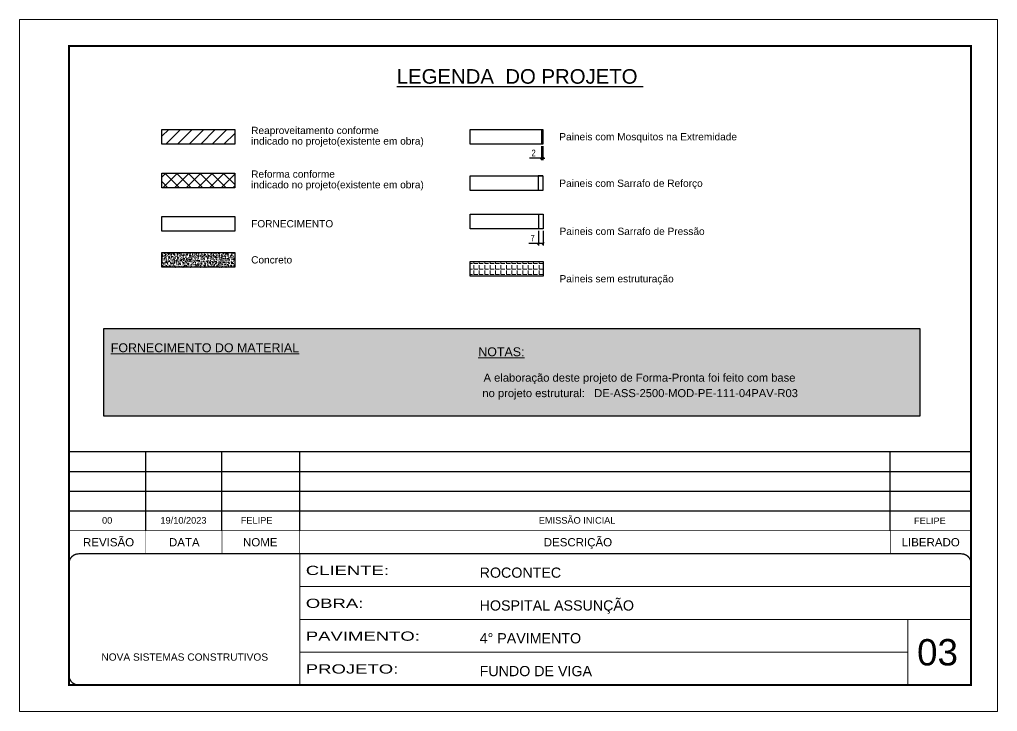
# Model space of a CAD drawing. Extents: x 3111 to 9365, y 861 to 5356.
# Drawn here: x 6281 to 7766, y 4306 to 5356 of the extents above; entities that cross this region are included whole.
import ezdxf
from ezdxf.enums import TextEntityAlignment as Align

# ---------------------------------------------------------------- set-up
doc = ezdxf.new("R2010")
doc.units = 0
for name, pattern in [('CONTINUO', [0]), ('DASHED', [0.75, 0.5, -0.25]), ('HIDDEN', [0.375, 0.25, -0.125])]:
    doc.linetypes.add(name, pattern=pattern)
for name, color, linetype, lineweight in [('CARIMBO', 255, 'Continuous', 9), ('Folhas', 255, 'Continuous', 9), ('Hachura', 251, 'Continuous', 9), ('REAPROVEITAMENTO', 251, 'Continuous', 9), ('SARRAFO DE PRESSAO', 251, 'DASHED', 9)]:
    doc.layers.add(name, color=color, linetype=linetype, lineweight=lineweight)
for name, color, linetype in [('COTA', 241, 'Continuous'), ('Painéis', 200, 'Continuous'), ('SARR_2.2x7', 40, 'Continuous')]:
    doc.layers.add(name, color=color, linetype=linetype)
doc.layers.add('Demarcação 2', color=7, linetype='Continuous', lineweight=9, true_color=0xe0e0e0)
doc.styles.add('ARIAL', font='arial.ttf')
doc.styles.add('COTA TECNICA', font='techl___.ttf', dxfattribs={"height": 10})
doc.styles.add('Tecnologia', font='')
doc.styles.get('Tecnologia').set_extended_font_data('Forgotten Futurist')
doc.dimstyles.new('PAINEL', dxfattribs={"dimtxt": 10, "dimasz": 3, "dimexe": 3, "dimexo": 3, "dimgap": 3, "dimtad": 1, "dimdec": 1, "dimzin": 12, "dimdsep": 46, "dimtxsty": 'COTA TECNICA', "dimblk1": 'OBLIQUE', "dimblk2": 'OBLIQUE', "dimsah": 1, "dimcen": 0.9, "dimclrd": 4, "dimclre": 4, "dimclrt": 240, "dimadec": 1, "dimazin": 3, "dimtfac": 1, "dimtdec": 1, "dimtmove": 0, "dimatfit": 3, "dimfxl": 1, "dimtolj": 1, "dimtzin": 12, "dimarcsym": 0})

# ---------------------------------------------------------------- blocks, each defined once
blk = doc.blocks.new('9999999999')
at = {"color": 30, "linetype": 'CONTINUO'}
for p, q in [((98564.6, 34230.2), (98564.6, 34429.4)), ((98564.6, 34379.6), (99584, 34379.6)), ((98564.6, 34329.8), (99488, 34329.8)), ((99584, 34329.8), (99488, 34329.8)), ((99488, 34329.8), (99488, 34230.2)), ((98564.6, 34280), (99488, 34280))]:
    blk.add_line(p, q, dxfattribs=at)
at = {"color": 30, "linetype": 'CONTINUO', "const_width": 2}
blk.add_lwpolyline([(99584, 34230.2), (99584, 34414.4, 0.414214), (99569, 34429.4), (98229, 34429.4, 0.414214), (98214, 34414.4), (98214, 34245.2, 0.414214), (98229, 34230.2), (99584, 34230.2)], format="xyb", dxfattribs=at)
at = {"layer": 'Folhas'}
blk.add_lwpolyline([(98139, 34190.2), (99624, 34190.2), (99624, 35240.2), (98139, 35240.2)], close=True, dxfattribs=at)
at = {"layer": 'Folhas', "color": 30, "const_width": 3}
blk.add_lwpolyline([(98214, 34230.2), (99584, 34230.2), (99584, 35200.2), (98214, 35200.2)], close=True, dxfattribs=at)
at = {"color": 7, "linetype": 'Continuous', "ltscale": 5, "style": 'ARIAL'}
for s, height, p in [('ROCONTEC', 15.48, (98837.7, 34393.1)), ('HOSPITAL ASSUNÇÃO', 15.483, (98837.7, 34343.3)), ('4° PAVIMENTO', 15.483, (98837.7, 34293.5)), ('NOVA SISTEMAS CONSTRUTIVOS', 11.059, (98263.2, 34267.2)), ('FUNDO DE VIGA', 15.483, (98837.7, 34243.7))]:
    blk.add_text(s, height=height, dxfattribs=at).set_placement(p)
at = {"layer": 'Folhas', "color": 7, "style": 'Tecnologia', "width": 1.5}
for s, p in [('CLIENTE:', (98573.7, 34397.2)), ('OBRA:', (98573.7, 34347.3)), ('PAVIMENTO:', (98573.7, 34297.5)), ('PROJETO:', (98573.7, 34247.7))]:
    blk.add_text(s, height=14, dxfattribs=at).set_placement(p)
blk = doc.blocks.new('_Oblique')
at = {"color": 0, "linetype": 'ByBlock', "lineweight": -2}
blk.add_line((-0.5, -0.5), (0.5, 0.5), dxfattribs=at)
blk = doc.blocks.new('*D15')
at = {"layer": 'COTA', "color": 4, "lineweight": -2, "transparency": 16777216}
for p, q in [((7073.6, 5164.6), (7073.6, 5143.1)), ((7075.6, 5164.6), (7075.6, 5143.1)), ((7073.6, 5146.1), (7055.5, 5146.1)), ((7075.6, 5146.1), (7073.6, 5146.1)), ((7075.6, 5146.1), (7078.6, 5146.1))]:
    blk.add_line(p, q, dxfattribs=at)
at = {"layer": 'Defpoints', "color": 0, "transparency": 16777216}
for p in [(7073.6, 5167.6), (7075.6, 5167.6), (7073.6, 5146.1)]:
    blk.add_point(p, dxfattribs=at)
at = {"layer": 'COTA', "color": 4, "lineweight": -2, "transparency": 16777216, "xscale": 3, "yscale": 3, "zscale": 3}
blk.add_blockref('_Oblique', (7073.6, 5146.1), dxfattribs=at)
at = {"layer": 'COTA', "color": 4, "lineweight": -2, "transparency": 16777216, "xscale": 3, "yscale": 3, "zscale": 3, "rotation": 180}
blk.add_blockref('_Oblique', (7075.6, 5146.1), dxfattribs=at)
at = {"layer": 'COTA', "color": 240, "transparency": 16777216, "insert": (7061.6, 5154.1), "char_height": 10, "attachment_point": 5, "style": 'COTA TECNICA'}
blk.add_mtext('\\A1;2', dxfattribs=at)
blk = doc.blocks.new('*D16')
at = {"layer": 'COTA', "color": 4, "lineweight": -2, "transparency": 16777216}
for p, q in [((7069, 5036.1), (7069, 5013.6)), ((7076, 5036.1), (7076, 5013.6)), ((7069, 5016.6), (7054.3, 5016.6)), ((7076, 5016.6), (7069, 5016.6))]:
    blk.add_line(p, q, dxfattribs=at)
at = {"layer": 'Defpoints', "color": 0, "transparency": 16777216}
for p in [(7069, 5039.1), (7076, 5039.1), (7069, 5016.6)]:
    blk.add_point(p, dxfattribs=at)
at = {"layer": 'COTA', "color": 4, "lineweight": -2, "transparency": 16777216, "xscale": 3, "yscale": 3, "zscale": 3, "rotation": 180}
blk.add_blockref('_Oblique', (7069, 5016.6), dxfattribs=at)
at = {"layer": 'COTA', "color": 4, "lineweight": -2, "transparency": 16777216, "xscale": 3, "yscale": 3, "zscale": 3}
blk.add_blockref('_Oblique', (7076, 5016.6), dxfattribs=at)
at = {"layer": 'COTA', "color": 240, "transparency": 16777216, "insert": (7060.1, 5024.7), "char_height": 10, "attachment_point": 5, "style": 'COTA TECNICA'}
blk.add_mtext('\\A1;7', dxfattribs=at)

msp = doc.modelspace()

# ---------------------------------------------------------------- hatches: boundary and pattern name
at = {"layer": 'COTA', "linetype": 'Continuous', "ltscale": 200}
h = msp.add_hatch(dxfattribs=at)
h.set_pattern_fill('AR-CONC', color=256, scale=0.9)
h.set_pattern_definition([(50, (-97325.646, -29853.6103), (6.45534164, -0.56476921), [0.675, -7.425]), (355, (-97325.646, -29853.6103), (-1.248762, 6.7697292), [0.54, -5.94]), (100.4514445, (-97325.108, -29853.6574), (5.20657962, 6.20495992), [0.57366173, -6.310279]), (46.1842, (-97325.646, -29851.81), (9.605172, -1.4896735), [1.0125, -11.1375]), (96.6356355, (-97324.846, -29851.9345), (8.4119575, 8.7670674), [0.8604931, -9.4654238]), (351.184164, (-97325.646, -29851.81), (8.4119575, 8.7670674), [0.81, -8.91]), (21, (-97324.746, -29852.2603), (5.37216347, -3.62357002), [0.675, -7.425]), (326, (-97324.746, -29852.2603), (2.189838, 6.5263504), [0.54, -5.94]), (71.451445, (-97324.2984, -29852.562), (7.5620014, 2.90278038), [0.5736617, -6.310279]), (37.5, (-97325.646, -29853.6103), (0.1094387, 2.996044684), [0, -5.868, 0, -6.03, 0, -5.9625]), (7.5, (-97325.646, -29853.6103), (2.36762584, 3.54970541), [0, -3.438, 0, -5.733, 0, -2.2725]), (327.5, (-97327.653, -29853.6103), (4.804401926, -0.202993846), [0, -2.25, 0, -7.02, 0, -9.315]), (317.5, (-97328.553, -29853.6103), (5.24867552, 0.90094484), [0, -2.925, 0, -4.662, 0, -6.615])])
h.paths.add_polyline_path([(6607.67, 4980.72), (6607.67, 5002.97), (6497.1, 5002.97), (6497.1, 4980.72)])
at = {"layer": 'Demarcação 2'}
h = msp.add_hatch(color=8, dxfattribs=at)
h.set_gradient(color1=(112, 112, 112), one_color=1, tint=1, name='SPHERICAL')
h.paths.add_polyline_path([(6409.17, 4887.57), (7648.12, 4887.57), (7648.12, 4754.56), (6409.17, 4754.56)])
at = {"layer": 'Hachura'}
h = msp.add_hatch(dxfattribs=at)
h.set_pattern_fill('ANGLE', color=256, scale=30)
h.set_pattern_definition([(0, (-97325.646, -29853.61), (0, 8.25), [6, -2.25]), (90, (-97325.646, -29853.61), (-8.25, 5e-16), [6, -2.25])])
h.paths.add_polyline_path([(7076, 4989.36), (6965.43, 4989.36), (6965.43, 4967.1), (7076, 4967.1)])
at = {"layer": 'REAPROVEITAMENTO'}
h = msp.add_hatch(dxfattribs=at)
h.set_pattern_fill('ANSI31', color=256, scale=100, style=0)
h.set_pattern_definition([(45, (7547.379, 8368.602), (-8.838835, 8.838835), [])])
h.paths.add_polyline_path([(6497.1, 5189.81), (6497.1, 5167.56), (6607.67, 5167.56), (6607.67, 5189.81)])
h = msp.add_hatch(dxfattribs=at)
h.set_pattern_fill('ANSI37', color=256, scale=100, style=0)
h.set_pattern_definition([(45, (-93358.638, -29649.134), (-8.8388348, 8.8388348), []), (135, (-93358.638, -29649.134), (-8.8388348, -8.8388348), [])])
h.paths.add_polyline_path([(6497.1, 5123.58), (6497.1, 5101.33), (6607.67, 5101.33), (6607.67, 5123.58)])

# ---------------------------------------------------------------- linework, layer by layer
at = {"color": 30}
for p, q in [((6356, 4700.74), (7726, 4700.74)), ((6472.76, 4580.74), (6472.76, 4700.74)), ((6588.42, 4580.74), (6588.42, 4700.74)), ((6706.58, 4580.74), (6706.58, 4700.74)), ((7603.34, 4580.74), (7603.34, 4700.74)), ((6356, 4670.74), (7726, 4670.74)), ((6356, 4640.74), (7726, 4640.74)), ((6356, 4610.74), (7726, 4610.74))]:
    msp.add_line(p, q, dxfattribs=at)
msp.add_lwpolyline([(6409.17, 4887.57), (7648.12, 4887.57), (7648.12, 4754.56), (6409.17, 4754.56)], close=True, dxfattribs=at)
at = {"color": 30, "const_width": 1}
for points in [[(6356, 4580.74), (7726, 4580.74)], [(6472.76, 4580.74), (6472.76, 4545.74)], [(6588.42, 4580.74), (6588.42, 4545.74)], [(6706.58, 4580.74), (6706.58, 4545.74)], [(7603.34, 4580.74), (7603.34, 4545.74)]]:
    msp.add_lwpolyline(points, dxfattribs=at)
at = {"layer": 'COTA', "linetype": 'Continuous', "ltscale": 200}
msp.add_lwpolyline([(6497.1, 5002.97), (6607.67, 5002.97), (6607.67, 4980.72), (6497.1, 4980.72)], close=True, dxfattribs=at)
at = {"layer": 'Painéis', "linetype": 'Continuous'}
msp.add_line((7073.64, 5189.81), (7073.64, 5167.56), dxfattribs=at)
for points in [[(6497.1, 5189.81), (6607.67, 5189.81), (6607.67, 5167.56), (6497.1, 5167.56)], [(6965.07, 5189.81), (7075.64, 5189.81), (7075.64, 5167.56), (6965.07, 5167.56)], [(6497.1, 5123.58), (6607.67, 5123.58), (6607.67, 5101.33), (6497.1, 5101.33)], [(6965.07, 5119.21), (7075.64, 5119.21), (7075.64, 5096.96), (6965.07, 5096.96)], [(6497.1, 5057.78), (6607.67, 5057.78), (6607.67, 5035.52), (6497.1, 5035.52)], [(6965.43, 5061.38), (7076, 5061.38), (7076, 5039.13), (6965.43, 5039.13)], [(6965.43, 4989.36), (7076, 4989.36), (7076, 4967.1), (6965.43, 4967.1)]]:
    msp.add_lwpolyline(points, close=True, dxfattribs=at)
at = {"layer": 'SARR_2.2x7', "linetype": 'Continuous'}
for p, q in [((7075.64, 5119.21), (7068.64, 5119.21)), ((7075.64, 5096.96), (7068.64, 5096.96))]:
    msp.add_line(p, q, dxfattribs=at)
at = {"layer": 'SARR_2.2x7'}
for p, q in [((7068.64, 5119.21), (7068.64, 5096.96)), ((7075.64, 5119.21), (7075.64, 5096.96))]:
    msp.add_line(p, q, dxfattribs=at)
at = {"layer": 'SARR_2.2x7', "linetype": 'HIDDEN'}
msp.add_line((7069, 5061.38), (7069, 5039.13), dxfattribs=at)

# ---------------------------------------------------------------- block references
at = {"layer": 'SARRAFO DE PRESSAO', "color": 6, "linetype": 'ByBlock'}
msp.add_blockref('9999999999', (-91857.98, -29883.71), dxfattribs=at)

# ---------------------------------------------------------------- texts
at = {"color": 0, "linetype": 'Continuous', "ltscale": 5, "style": 'ARIAL'}
msp.add_text('%%ULEGENDA  DO PROJETO ', height=22.1184, dxfattribs=at).set_placement((7040.91, 5259.17), align=Align.CENTER)
at = {"style": 'ARIAL'}
for s, p in [('REVISÃO', (6416.18, 4563.24)), ('DATA', (6531.16, 4563.24)), ('NOME', (6646.52, 4563.24)), ('DESCRIÇÃO', (7128.97, 4563.24)), ('LIBERADO', (7664.65, 4563.24))]:
    msp.add_text(s, height=12.5, dxfattribs=at).set_placement(p, align=Align.MIDDLE_CENTER)
at = {"layer": 'CARIMBO', "style": 'ARIAL'}
for s, p in [('Reaproveitamento conforme ', (6632.67, 5188.27)), ('Paineis com Mosquitos na Extremidade', (7100.64, 5178.69)), ('indicado no projeto(existente em obra)', (6632.67, 5172.18)), ('Reforma conforme ', (6632.67, 5122.03)), ('indicado no projeto(existente em obra)', (6632.67, 5105.94)), ('Paineis com Sarrafo de Reforço', (7100.64, 5108.09)), ('FORNECIMENTO', (6632.67, 5046.65)), ('Paineis com Sarrafo de Pressão', (7101, 5035.2)), ('Concreto', (6632.67, 4991.85)), ('Paineis sem estruturação', (7101, 4963.17))]:
    msp.add_text(s, height=11, dxfattribs=at).set_placement(p, align=Align.MIDDLE_LEFT)
at = {"layer": 'CARIMBO', "color": 5, "style": 'ARIAL'}
for s, height, p in [('%%UFORNECIMENTO DO MATERIAL', 13.5, (6419.52, 4851.7)), ('%%UNOTAS:', 13.5, (6977.6, 4845.59)), ('  A elaboração deste projeto de Forma-Pronta foi feito com base', 12.15, (6976.24, 4806.98)), ('  no projeto estrutural:', 12.15, (6974.42, 4783.49))]:
    msp.add_text(s, height=height, dxfattribs=at).set_placement(p)
at = {"layer": 'CARIMBO', "color": 1, "style": 'ARIAL'}
msp.add_text('DE-ASS-2500-MOD-PE-111-04PAV-R03', height=12.15, dxfattribs=at).set_placement((7153.65, 4783.49))
at = {"layer": 'CARIMBO', "style": 'ARIAL'}
for s, p in [('EMISSÃO INICIAL', (7069.5, 4591.42)), ('00', (6406.27, 4591.42)), ('19/10/2023', (6494.92, 4591.42)), ('FELIPE', (6616.95, 4591.42))]:
    msp.add_text(s, height=10, dxfattribs=at).set_placement(p)
at = {"layer": 'CARIMBO', "color": 7, "style": 'ARIAL'}
msp.add_text('03', height=40, dxfattribs=at).set_placement((7643.91, 4376.29))
at = {"layer": 'CARIMBO', "style": 'ARIAL'}
msp.add_attdef('FELIPE', text='', height=10, dxfattribs=at).set_placement((7663.35, 4595.74), align=Align.MIDDLE_CENTER)

# ---------------------------------------------------------------- dimensions: what is measured, and where the dimension line sits
at = {"layer": 'COTA'}
for base, p1, p2, picture, middle in [((7073.64, 5146.14), (7075.64, 5167.56), (7073.64, 5167.56), '*D15', (7061.58, 5154.14)), ((7069, 5016.65), (7076, 5039.13), (7069, 5039.13), '*D16', (7060.14, 5024.72))]:
    dim = msp.add_linear_dim(base=base, p1=p1, p2=p2, dimstyle='PAINEL', dxfattribs=at)
    dim.commit()
    dim.dimension.update_dxf_attribs({"geometry": picture, "text_midpoint": middle})

doc.saveas('drawing.dxf')
